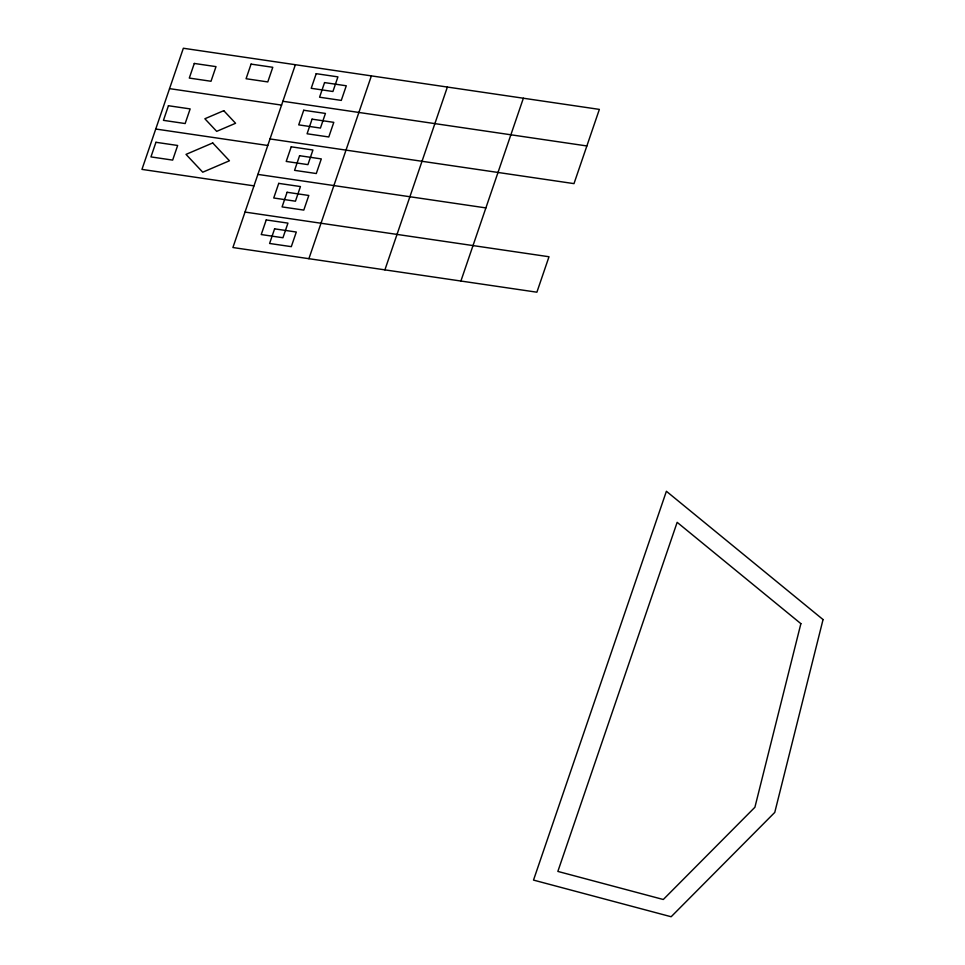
<?xml version="1.0" encoding="UTF-8"?>
<svg xmlns="http://www.w3.org/2000/svg" width="965" height="965" viewBox="0 0 965 965"><rect width="100%" height="100%" fill="white"/><g stroke="black" fill="none" stroke-linecap="round" stroke-linejoin="round"><path stroke-width="1.45" d="M295.374 64.715L232.903 247.523L536.89 292.202L549.001 256.75L245.026 212.071M308.897 258.692L371.38 75.885M384.902 269.862L447.374 87.055M460.896 281.032L523.368 98.225M282.89 101.277L586.865 145.956M169.55 88.635L281.575 105.101M270.007 138.948L573.994 183.627L599.361 109.395L183.35 48.25L141.952 169.394L253.976 185.859M155.751 129.02L267.775 145.486M257.896 174.4L485.89 207.909M800.878 623.655L754.907 807.259L663.293 899.501L557.854 871.419L677.153 522.33L800.878 623.655M823.049 619.566L774.762 812.421L671.145 916.75L533.512 880.092L666.393 491.269L823.049 619.566M155.944 142.289L150.95 156.909L172.663 160.106L177.656 145.474L155.944 142.289M168.441 105.728L163.447 120.348L185.159 123.544L190.153 108.912L168.441 105.728M194.291 63.449L189.297 78.069L211.009 81.265L216.003 66.633L194.291 63.449M251.069 64.112L246.075 78.732L267.788 81.928L272.781 67.297L251.069 64.112M266.231 219.936L261.238 234.555L282.95 237.752L287.944 223.12L266.231 219.936M278.728 183.374L273.734 197.994L295.447 201.19L300.441 186.559L278.728 183.374M291.225 146.813L286.219 161.432L307.932 164.629L312.937 149.997L291.225 146.813M303.722 110.251L298.716 124.871L320.428 128.068L325.434 113.436L303.722 110.251M316.206 73.678L311.213 88.31L332.925 91.494L337.919 76.874L316.206 73.678M274.591 228.838L269.597 243.47L291.309 246.654L296.303 232.034L274.591 228.838M287.088 192.276L282.082 206.908L303.794 210.093L308.8 195.473L287.088 192.276M299.584 155.715L294.578 170.347L316.291 173.531L321.297 158.911L299.584 155.715M312.069 119.153L307.075 133.773L328.788 136.97L333.794 122.35L312.069 119.153M324.566 82.592L319.572 97.212L341.284 100.408L346.278 85.776L324.566 82.592M223.759 110.673L204.87 118.755L216.691 131.361L235.581 123.267L223.759 110.673M212.722 142.953L186.016 154.388L202.734 172.204L229.441 160.769L212.722 142.953"/></g></svg>
